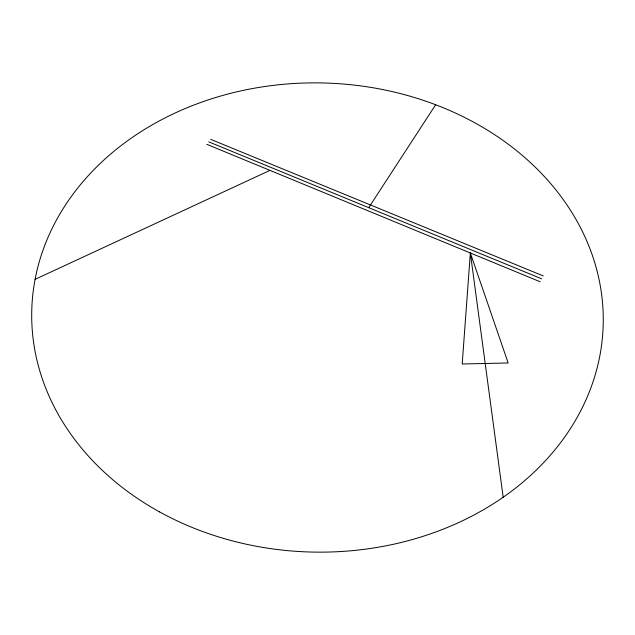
<?xml version="1.0" encoding="UTF-8"?>
<svg xmlns="http://www.w3.org/2000/svg" width="635" height="635" viewBox="0 0 635 635"><rect width="100%" height="100%" fill="white"/><g stroke="black" fill="none" stroke-linecap="round" stroke-linejoin="round"><path stroke-width="0.95" d="M470.344 252.984L462.201 363.982L508.167 362.982L470.344 252.984L503.174 497.229M368.721 207.661L435.65 104.751M35.084 279.36L269.97 170.37M210.725 139.367L543.242 275.908M208.772 141.851L541.718 278.844M206.819 144.335L540.202 281.781M159.544 511.889A285.813 234.617 1.3 0 0 602.718 334.137A285.813 234.617 1.3 0 0 190.175 106.497A285.813 234.617 1.3 0 0 159.544 511.889"/></g></svg>
